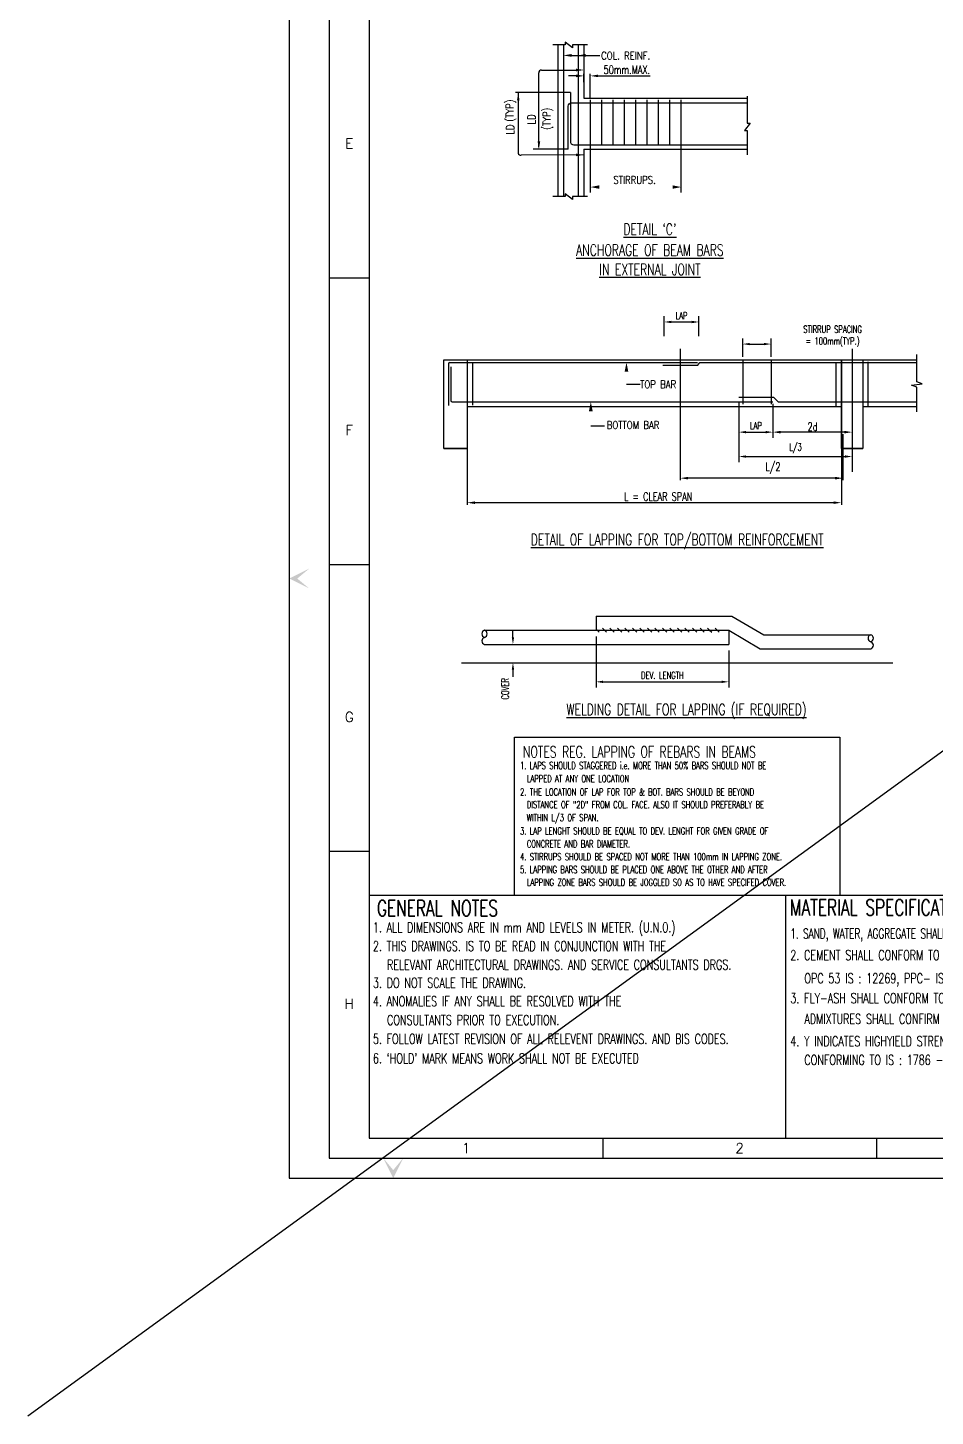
# Model space of a CAD drawing. Extents: x 489124 to 794428, y -356295 to -29813.
# Drawn here: x 502280 to 534331, y -270234 to -221172 of the extents above; entities that cross this region are included whole.
import ezdxf
from ezdxf.enums import TextEntityAlignment as Align
from ezdxf.lldxf.tags import DXFTag

# ---------------------------------------------------------------- set-up
doc = ezdxf.new("R2010")
doc.units = 0
doc.header["$LTSCALE"] = 500
doc.header["$MEASUREMENT"] = 0
doc.layers.get('DEFPOINTS').update_dxf_attribs({"color": 4})
for name, color, linetype in [('08', 4, 'Continuous'), ('BEAM', 4, 'Continuous'), ('BRAKE LINE', 8, 'Continuous'), ('CEN', 8, 'CENTER'), ('DIM', 5, 'Continuous'), ('DIM1', 5, 'Continuous'), ('HACTH', 9, 'Continuous'), ('LINK', 2, 'Continuous'), ('notes', 1, 'Continuous'), ('PNA', 10, 'Continuous'), ('reinf', 6, 'Continuous'), ('REINFORCEMENT', 6, 'Continuous'), ('S-DIM-1', 5, 'Continuous'), ('ST', 6, 'Continuous'), ('STIRRUPS', 2, 'Continuous'), ('TXT', 4, 'Continuous')]:
    doc.layers.add(name, color=color, linetype=linetype)
doc.layers.add('HEADING-TXT', color=1, linetype='Continuous', lineweight=25)
doc.styles.add('ROMANS', font='r.shx', dxfattribs={"width": 0.7, "bigfont": 'bigfont.shx'})
doc.styles.add('ROMENT', font='r.shx', dxfattribs={"bigfont": 'bigfont.shx'})
tags = doc.linetypes.add('CENTER', pattern=[2, 1.25, -0.25, 0.25, -0.25]).pattern_tags.tags
tags[10:11] = [DXFTag(74, 4), DXFTag(75, 0), DXFTag(340, '0'), DXFTag(46, 1.0), DXFTag(50, 0.0), DXFTag(44, 0.0), DXFTag(45, 0.0)]
tags[8:9] = [DXFTag(74, 4), DXFTag(75, 0), DXFTag(340, '0'), DXFTag(46, 1.0), DXFTag(50, 0.0), DXFTag(44, 0.0), DXFTag(45, 0.0)]
tags[6:7] = [DXFTag(74, 4), DXFTag(75, 0), DXFTag(340, '0'), DXFTag(46, 1.0), DXFTag(50, 0.0), DXFTag(44, 0.0), DXFTag(45, 0.0)]
tags[4:5] = [DXFTag(74, 4), DXFTag(75, 0), DXFTag(340, '0'), DXFTag(46, 1.0), DXFTag(50, 0.0), DXFTag(44, 0.0), DXFTag(45, 0.0)]
doc.dimstyles.new('Copy of INT2TIMES', dxfattribs={"dimtxt": 300, "dimasz": 275, "dimexe": 75, "dimexo": 75, "dimgap": 40, "dimtad": 1, "dimdec": 0, "dimlfac": 0.5, "dimrnd": 5, "dimzin": 0, "dimdsep": 46, "dimtxsty": 'ROMANS', "dimcen": -1, "dimclrd": 5, "dimclre": 5, "dimclrt": 4, "dimadec": 0, "dimazin": 0, "dimtfac": 1, "dimtdec": 0, "dimtix": 1, "dimtofl": 0, "dimtmove": 2, "dimatfit": 3, "dimfxl": 0, "dimtolj": 1, "dimtzin": 0, "dimarcsym": 0})
doc.dimstyles.new('dim100', dxfattribs={"dimtxt": 250, "dimasz": 250, "dimexe": 200, "dimexo": 200, "dimgap": 100, "dimtad": 1, "dimdec": 0, "dimzin": 0, "dimdsep": 46, "dimtxsty": 'ROMANS', "dimcen": 0, "dimclrd": 5, "dimclre": 5, "dimclrt": 4, "dimadec": 0, "dimazin": 0, "dimtfac": 1, "dimtdec": 0, "dimtix": 1, "dimtofl": 0, "dimtmove": 2, "dimatfit": 3, "dimfxl": 0, "dimtolj": 1, "dimtzin": 0, "dimlwd": -1, "dimlwe": -1, "dimarcsym": 0})

# ---------------------------------------------------------------- blocks, each defined once
blk = doc.blocks.new('FOLDER')
at = {"layer": 'PNA'}
for points in [[(-1250, 2500), (0, 0), (0, 1000)], [(1250, 2500), (0, 0), (0, 1000)]]:
    blk.add_solid(points, dxfattribs=at)
blk = doc.blocks.new('A1')
at = {"color": 1}
blk.add_line((81794, 6959), (1969, 6959), dxfattribs=at)
at = {"flags": 128}
blk.add_lwpolyline([(0, 0), (82779, 0), (82779, 58231), (0, 58231)], close=True, dxfattribs=at)
at = {"layer": 'PNA'}
for p, q in [((984, 22171), (1969, 22171)), ((984, 15109), (1969, 15109)), ((984, 8047), (1969, 8047)), ((7718, 984), (7718, 492)), ((14453, 984), (14453, 492))]:
    blk.add_line(p, q, dxfattribs=at)
at = {"layer": 'PNA', "color": 1}
for points in [[(984, 492), (82287, 492), (82287, 57739), (984, 57739)], [(1969, 984), (81794, 984), (81794, 57247), (1969, 57247)]]:
    blk.add_lwpolyline(points, close=True, dxfattribs=at)
at = {"layer": 'PNA', "xscale": 0.196857838483993, "yscale": 0.196857838483993, "zscale": 0.196857838483993, "rotation": 270}
blk.add_blockref('FOLDER', (0, 14764), dxfattribs=at)
at = {"layer": 'PNA', "xscale": 0.1968578388914466, "yscale": 0.1968578388914466, "zscale": 0.1968578388914466}
blk.add_blockref('FOLDER', (2559, 0), dxfattribs=at)
at = {"layer": 'PNA', "style": 'ROMANS'}
for s, p in [('E', (1476, 25479)), ('F', (1476, 18417)), ('G', (1476, 11355)), ('H', (1476, 4292)), ('1', (4352, 738)), ('2', (11086, 738))]:
    blk.add_text(s, height=246, dxfattribs=at).set_placement(p, align=Align.MIDDLE)
blk = doc.blocks.new('*D811')
at = {"layer": 'DEFPOINTS', "color": 0, "ltscale": 2}
for p in [(521923, -223174), (522145, -222872), (522145, -223718)]:
    blk.add_point(p, dxfattribs=at)
at = {"layer": 'DIM', "color": 5, "lineweight": -2, "ltscale": 2}
for p, q in [((521648, -222872), (521373, -222872)), ((521923, -223099), (521923, -222797)), ((522145, -223643), (522145, -222797)), ((522420, -222872), (522695, -222872))]:
    blk.add_line(p, q, dxfattribs=at)
at = {"layer": 'DIM', "color": 5, "ltscale": 2}
for points in [[(521648, -222826), (521648, -222918), (521923, -222872)], [(522420, -222826), (522420, -222918), (522145, -222872)]]:
    blk.add_solid(points, dxfattribs=at)
at = {"layer": 'DIM', "color": 4, "ltscale": 2, "insert": (523438, -222654), "char_height": 300, "attachment_point": 5, "style": 'ROMANS'}
blk.add_mtext('\\A1;50mm.MAX.', dxfattribs=at)
blk = doc.blocks.new('*D685')
at = {"layer": 'DEFPOINTS', "color": 0, "ltscale": 2}
for p in [(517800, -235017), (531017, -235017), (517800, -237953)]:
    blk.add_point(p, dxfattribs=at)
at = {"layer": 'DIM', "color": 5, "lineweight": -2, "ltscale": 2}
for p, q in [((517800, -235092), (517800, -238028)), ((531017, -235092), (531017, -238028)), ((530742, -237953), (518075, -237953))]:
    blk.add_line(p, q, dxfattribs=at)
at = {"layer": 'DIM', "color": 5, "ltscale": 2}
for points in [[(518075, -237907), (518075, -237999), (517800, -237953)], [(530742, -237907), (530742, -237999), (531017, -237953)]]:
    blk.add_solid(points, dxfattribs=at)
at = {"layer": 'DIM', "color": 4, "ltscale": 2, "insert": (524544, -237738), "char_height": 300, "attachment_point": 5, "style": 'ROMANS'}
blk.add_mtext('\\A1;L = CLEAR SPAN', dxfattribs=at)
blk = doc.blocks.new('*D686')
at = {"layer": 'DEFPOINTS', "color": 0, "ltscale": 2}
for p in [(528598, -234391), (531398, -234556), (528598, -235460)]:
    blk.add_point(p, dxfattribs=at)
at = {"layer": 'DIM', "color": 5, "lineweight": -2, "ltscale": 2}
for p, q in [((528598, -234466), (528598, -235535)), ((531398, -234631), (531398, -235535)), ((531123, -235460), (528873, -235460))]:
    blk.add_line(p, q, dxfattribs=at)
at = {"layer": 'DIM', "color": 5, "ltscale": 2}
for points in [[(528873, -235414), (528873, -235506), (528598, -235460)], [(531123, -235414), (531123, -235506), (531398, -235460)]]:
    blk.add_solid(points, dxfattribs=at)
at = {"layer": 'DIM', "color": 4, "ltscale": 2, "insert": (529998, -235270), "char_height": 300, "attachment_point": 5, "style": 'ROMANS'}
blk.add_mtext('\\A1;2d', dxfattribs=at)
blk = doc.blocks.new('*D687')
at = {"layer": 'DEFPOINTS', "color": 0}
for p in [(527398, -234225), (528598, -234391), (528598, -235460)]:
    blk.add_point(p, dxfattribs=at)
at = {"layer": 'S-DIM-1', "color": 5}
for p, q in [((527398, -234425), (527398, -235660)), ((528598, -234591), (528598, -235660)), ((527648, -235460), (528348, -235460))]:
    blk.add_line(p, q, dxfattribs=at)
for points in [[(527648, -235419), (527648, -235502), (527398, -235460)], [(528348, -235419), (528348, -235502), (528598, -235460)]]:
    blk.add_solid(points, dxfattribs=at)
at = {"layer": 'S-DIM-1', "color": 4, "insert": (527998, -235235), "char_height": 250, "attachment_point": 5, "style": 'ROMANS'}
blk.add_mtext('\\A1;LAP', dxfattribs=at)
blk = doc.blocks.new('*D688')
at = {"layer": 'DEFPOINTS', "color": 0, "ltscale": 2}
for p in [(525327, -234556), (531069, -235452), (525327, -237087)]:
    blk.add_point(p, dxfattribs=at)
at = {"layer": 'DIM', "color": 5, "lineweight": -2, "ltscale": 2}
for p, q in [((525327, -234631), (525327, -237162)), ((531069, -235527), (531069, -237162)), ((530794, -237087), (525602, -237087))]:
    blk.add_line(p, q, dxfattribs=at)
at = {"layer": 'DIM', "color": 5, "ltscale": 2}
for points in [[(525602, -237041), (525602, -237133), (525327, -237087)], [(530794, -237041), (530794, -237133), (531069, -237087)]]:
    blk.add_solid(points, dxfattribs=at)
at = {"layer": 'DIM', "color": 4, "ltscale": 2, "insert": (528600, -236732), "char_height": 300, "attachment_point": 5, "style": 'ROMANS'}
blk.add_mtext('\\A1;L/2', dxfattribs=at)
blk = doc.blocks.new('*D689')
at = {"layer": 'DEFPOINTS', "color": 0}
for p in [(525984, -231568), (524757, -232271), (525984, -232271)]:
    blk.add_point(p, dxfattribs=at)
at = {"layer": 'TXT', "color": 5}
for p, q in [((524757, -232071), (524757, -231368)), ((525007, -231568), (525734, -231568)), ((525984, -232071), (525984, -231368))]:
    blk.add_line(p, q, dxfattribs=at)
for points in [[(525007, -231526), (525007, -231610), (524757, -231568)], [(525734, -231526), (525734, -231610), (525984, -231568)]]:
    blk.add_solid(points, dxfattribs=at)
at = {"layer": 'TXT', "color": 4, "insert": (525370, -231343), "char_height": 250, "attachment_point": 5, "style": 'ROMANS'}
blk.add_mtext('\\A1;LAP', dxfattribs=at)
blk = doc.blocks.new('*D690')
at = {"layer": 'DEFPOINTS', "color": 0}
for p in [(527398, -234425), (531398, -234425), (531398, -236322, 0)]:
    blk.add_point(p, dxfattribs=at)
at = {"layer": 'S-DIM-1', "color": 5}
for p, q in [((527398, -234625, 0), (527398, -236522, 0)), ((531398, -234625, 0), (531398, -236522, 0)), ((527648, -236322, 0), (531148, -236322, 0))]:
    blk.add_line(p, q, dxfattribs=at)
for points in [[(527648, -236281, 0), (527648, -236364, 0), (527398, -236322, 0)], [(531148, -236281, 0), (531148, -236364, 0), (531398, -236322, 0)]]:
    blk.add_solid(points, dxfattribs=at)
at = {"layer": 'S-DIM-1', "color": 4, "insert": (529398, -236032, 0), "char_height": 250, "attachment_point": 5, "style": 'ROMANS'}
blk.add_mtext('\\A1;L/3', dxfattribs=at)
blk = doc.blocks.new('*D691')
at = {"layer": 'DEFPOINTS', "color": 0}
for p in [(528533, -232348, 0), (527533, -232998), (528533, -232998)]:
    blk.add_point(p, dxfattribs=at)
at = {"layer": 'S-DIM-1', "color": 5}
for p, q in [((527533, -232798, 0), (527533, -232148, 0)), ((527783, -232348, 0), (528283, -232348, 0)), ((528533, -232798, 0), (528533, -232148, 0))]:
    blk.add_line(p, q, dxfattribs=at)
for points in [[(527783, -232307, 0), (527783, -232390, 0), (527533, -232348, 0)], [(528283, -232307, 0), (528283, -232390, 0), (528533, -232348, 0)]]:
    blk.add_solid(points, dxfattribs=at)
at = {"layer": 'S-DIM-1', "color": 4, "insert": (530707, -232073, 0), "char_height": 250, "attachment_point": 5, "style": 'ROMANS'}
blk.add_mtext('\\A1;STIRRUP SPACING\\P= 100mm(TYP.) ', dxfattribs=at)
blk = doc.blocks.new('*D692')
at = {"layer": 'DEFPOINTS', "color": 0}
for p in [(522351, -242479), (527038, -242979), (527038, -244283)]:
    blk.add_point(p, dxfattribs=at)
at = {"layer": 'S-DIM-1', "color": 5}
for p, q in [((522351, -242679), (522351, -244483)), ((527038, -243179), (527038, -244483)), ((522601, -244283), (526788, -244283))]:
    blk.add_line(p, q, dxfattribs=at)
for points in [[(522601, -244242), (522601, -244325), (522351, -244283)], [(526788, -244242), (526788, -244325), (527038, -244283)]]:
    blk.add_solid(points, dxfattribs=at)
at = {"layer": 'S-DIM-1', "color": 4, "insert": (524695, -244058), "char_height": 250, "attachment_point": 5, "style": 'ROMANS'}
blk.add_mtext('\\A1;DEV. LENGTH', dxfattribs=at)
blk = doc.blocks.new('*D693')
at = {"layer": 'DEFPOINTS', "color": 0}
for p in [(519416, -242962), (519416, -243608), (519416, -243608)]:
    blk.add_point(p, dxfattribs=at)
at = {"layer": 'S-DIM-1', "color": 5}
for p, q in [((519416, -242712), (519416, -242462)), ((519416, -243858), (519416, -244108))]:
    blk.add_line(p, q, dxfattribs=at)
for points in [[(519374, -242712), (519458, -242712), (519416, -242962)], [(519374, -243858), (519458, -243858), (519416, -243608)]]:
    blk.add_solid(points, dxfattribs=at)
at = {"layer": 'S-DIM-1', "color": 4, "insert": (519141, -244530), "char_height": 250, "attachment_point": 5, "rotation": 90, "style": 'ROMANS'}
blk.add_mtext('\\A1;COVER', dxfattribs=at)

msp = doc.modelspace()

# ---------------------------------------------------------------- hatches: boundary and pattern name
at = {"layer": 'HACTH'}
h = msp.add_hatch(dxfattribs=at)
h.set_pattern_fill('ANSI31', color=256, scale=1500, angle=90, style=0)
h.set_pattern_definition([(135, (1114711.85, -4047258.41), (-132.5825215, -132.5825215), [])])
h.paths.add_polyline_path([(522351.247, -242382.705), (522351.247, -242457.705), (526763.142, -242457.705), (526763.142, -242382.705)])
h.paths.add_polyline_path([(522351.247, -242457.705), (522351.247, -242532.705), (526768.747, -242532.705), (526768.747, -242457.705)])

# ---------------------------------------------------------------- linework, layer by layer
at = {"layer": '08'}
for p, q in [((516973.427, -232902.151), (533680.942, -232902.151)), ((517800.302, -232902.151), (517800.302, -236043.545)), ((531017.18, -232902.151), (531017.18, -236043.545)), ((531777.905, -232902.151), (531777.905, -236043.545)), ((517800.302, -234555.901), (531017.18, -234555.901)), ((531777.905, -234555.901), (533680.942, -234555.901)), ((516973.427, -236043.545), (517800.302, -236043.545)), ((531017.18, -236043.545), (531777.905, -236043.545))]:
    msp.add_line(p, q, dxfattribs=at)
at = {"layer": '08', "elevation": 0}
for points in [[(516973.427, -232902.151), (517800.302, -232902.151), (517800.302, -236043.545), (516973.427, -236043.545)], [(531017.18, -232902.151), (531777.905, -232902.151), (531777.905, -236043.545), (531017.18, -236043.545)]]:
    msp.add_lwpolyline(points, close=True, dxfattribs=at)
at = {"layer": 'BEAM'}
for p, q in [((521003.202, -221774.691), (521003.202, -227139.143)), ((521923.202, -221774.691), (521923.202, -223664.344)), ((521923.202, -223664.344), (527692.447, -223664.344)), ((521923.202, -225464.344), (527692.447, -225464.344)), ((521923.202, -225464.344), (521923.202, -227139.143)), ((517595.21, -243608.084), (532838.786, -243608.084))]:
    msp.add_line(p, q, dxfattribs=at)
at = {"layer": 'BRAKE LINE', "ltscale": 2, "elevation": 0}
for points in [[(522045.262, -221774.691), (521525.157, -221774.691), (521525.157, -221881.05), (521263.07, -221676.513), (521263.07, -221774.691), (520827.24, -221774.691)], [(527692.447, -223592.679), (527692.447, -224539.019), (527798.806, -224539.019), (527594.27, -224801.106), (527692.447, -224801.106), (527692.447, -225663.17)], [(522045.262, -227139.143), (521525.157, -227139.143), (521525.157, -227245.502), (521263.07, -227040.965), (521263.07, -227139.143), (520827.24, -227139.143)], [(533680.942, -234738.073), (533680.942, -233868.13), (533495.29, -233795.896), (533866.593, -233754.619), (533680.942, -233682.384), (533680.942, -232713.108)]]:
    msp.add_lwpolyline(points, dxfattribs=at)
at = {"layer": 'CEN'}
for p, q in [((525327.185, -232517.352), (525327.185, -236866.413)), ((531397.542, -232517.352), (531397.542, -236866.413))]:
    msp.add_line(p, q, dxfattribs=at)
at = {"layer": 'DEFPOINTS', "color": 0, "linetype": 'ByBlock'}
for p in [(521923.202, -223664.344), (521363.202, -225664.344)]:
    msp.add_point(p, dxfattribs=at)
at = {"layer": 'DIM'}
msp.add_line((634855, -173813.5), (502279.5, -270234), dxfattribs=at)
at = {"layer": 'DIM', "ltscale": 2}
for p, q in [((520427.898, -222664.386), (521723.202, -222664.386)), ((520332.944, -225392.643), (520327.898, -222764.386)), ((522644.999, -222871.845), (524262.271, -222871.845)), ((521443.202, -223464.344), (519509.007, -223464.344)), ((521363.202, -225463.344), (520127.818, -225463.344)), ((522144.999, -225334.226), (522144.999, -226992.536)), ((525344.999, -225334.226), (525344.999, -226992.536)), ((523907.574, -233776.015), (523426.188, -233776.015)), ((522647.635, -235251.455), (522166.249, -235251.455))]:
    msp.add_line(p, q, dxfattribs=at)
at = {"layer": 'DIM', "ltscale": 2, "elevation": 0}
for points in [[(521489.995, -222149.288), (521884.985, -222149.288)], [(521979.585, -222149.288), (522490.442, -222149.288)]]:
    msp.add_lwpolyline(points, dxfattribs=at)
at = {"layer": 'DIM', "ltscale": 2, "elevation": 0, "flags": 128}
for points in [[(525053.982, -226800.061, 122.425, 0, 0), (525359.843, -226800.061, 0, 0, 0), (524983.677, -226800.061, 0, 0, 0), (522158.117, -226800.061, 0, 122.425, 0), (522463.978, -226800.061, 0, 0, 0)], [(523426.188, -233776.015, 0, 0, 0), (523426.188, -232997.526, 0, 132.3, 0), (523426.188, -233328.056, 132.3, 132.3, 0)], [(522166.249, -235251.455, 0, 0, 0), (522166.249, -234390.526, 0, 132.3, 0), (522166.249, -234721.056, 132.3, 132.3, 0)]]:
    msp.add_lwpolyline(points, format="xyseb", dxfattribs=at)
at = {"layer": 'DIM', "ltscale": 2}
for centre, radius, start, end in [((520427.898, -222764.386), 100, 90, 180), ((519690.048, -225586.713), 89.64, 191.2281898, 284.0600868)]:
    msp.add_arc(centre, radius, start, end, dxfattribs=at)
for points in [[(521489.995, -222199.288), (521189.995, -222149.288), (521489.995, -222099.288)], [(521979.585, -222199.288), (521723.202, -222149.288), (521979.585, -222099.288)], [(521648.202, -222618.553), (521923.202, -222664.386), (521648.202, -222710.219)], [(520378.777, -225188.344), (520332.944, -225463.344), (520287.111, -225188.344)]]:
    msp.add_solid(points, dxfattribs=at)
at = {"layer": 'DIM1', "color": 7}
msp.add_line((529059.644, -260405.693), (529059.644, -251832.468), dxfattribs=at)
at = {"layer": 'LINK'}
for p, q in [((517984.993, -233000.06), (517984.993, -234507.394)), ((527533.455, -232944.86), (527533.455, -234473.768)), ((528533.455, -232944.86), (528533.455, -234473.768)), ((530818.462, -232994.773), (530818.462, -234555.901)), ((531950.921, -232980.528), (531950.921, -234555.901))]:
    msp.add_line(p, q, dxfattribs=at)
at = {"layer": 'reinf'}
for p, q in [((522351.247, -241962.153), (522351.247, -242478.679)), ((522351.247, -241962.153), (527143.65, -241962.153)), ((527143.65, -241962.153), (528277.569, -242616.821)), ((518409.969, -242462.153), (527038.299, -242462.153)), ((527038.299, -242462.153), (527038.299, -242962.153)), ((527038.299, -242462.153), (528143.595, -243116.821)), ((528277.569, -242616.821), (532053.067, -242616.821)), ((518409.969, -242962.153), (527038.299, -242962.153)), ((528143.595, -243116.821), (532053.067, -243116.821))]:
    msp.add_line(p, q, dxfattribs=at)
for centre, start, end in [((518447.42, -242587.153), 106.6786234, 253.3213766), ((518447.42, -242837.153), 106.6786234, 253.3213766), ((518372.518, -242587.153), 286.6786234, 73.3213766), ((532090.518, -242741.821), 106.6786234, 253.3213766), ((532015.616, -242741.821), 286.6786234, 73.3213766), ((532015.616, -242991.821), 286.6786234, 73.3213766)]:
    msp.add_arc(centre, 130.49, start, end, dxfattribs=at)
at = {"layer": 'REINFORCEMENT', "linetype": 'Continuous'}
for p, q in [((521203.202, -221774.691), (521203.202, -227139.143)), ((521723.202, -221774.691), (521723.202, -227139.143))]:
    msp.add_line(p, q, dxfattribs=at)
at = {"layer": 'REINFORCEMENT', "linetype": 'Continuous', "elevation": 0}
for points in [[(521443.202, -223464.344), (521443.202, -225184.344, 0.414213562), (521563.202, -225304.344), (527692.447, -225304.344)], [(521363.202, -225463.344), (521363.202, -223944.344, -0.414213562), (521483.202, -223824.344), (527692.447, -223824.344)]]:
    msp.add_lwpolyline(points, format="xyb", dxfattribs=at)
at = {"layer": 'S-DIM-1'}
msp.add_lwpolyline([(519475.289, -246241.849), (530958.707, -246241.849), (530958.707, -251832.468), (519475.289, -251832.468)], close=True, dxfattribs=at)
at = {"layer": 'ST'}
for p, q in [((517188.802, -232997.526), (525937.959, -232997.526)), ((525940.666, -233092.901), (526022.959, -232997.526)), ((526022.959, -232997.526), (533680.942, -232997.526)), ((517138.802, -233047.526), (517138.802, -234521.397)), ((517221.49, -233151.224), (517221.49, -234340.526)), ((524713.703, -233092.901), (525940.666, -233092.901)), ((517271.49, -234390.526), (519867.49, -234390.526)), ((517800.302, -234390.526), (528597.542, -234390.526)), ((527397.542, -234225.151), (528624.505, -234225.151)), ((528788.91, -234390.526), (533680.942, -234390.526))]:
    msp.add_line(p, q, dxfattribs=at)
at = {"layer": 'ST', "elevation": 0}
msp.add_lwpolyline([(528788.91, -234390.526), (528624.505, -234225.151)], dxfattribs=at)
at = {"layer": 'ST'}
for centre, start, end in [((517188.802, -233047.526), 90, 180), ((517271.49, -234340.526), 180, 270)]:
    msp.add_arc(centre, 50, start, end, dxfattribs=at)
at = {"layer": 'STIRRUPS'}
for p, q in [((522144.999, -223717.565), (522144.999, -225334.226)), ((522544.999, -223717.565), (522544.999, -225334.226)), ((522944.999, -223717.565), (522944.999, -225334.226)), ((523344.999, -223717.565), (523344.999, -225334.226)), ((523744.999, -223717.565), (523744.999, -225334.226)), ((524144.999, -223717.565), (524144.999, -225334.226)), ((524544.999, -223717.565), (524544.999, -225334.226)), ((524944.999, -223717.565), (524944.999, -225334.226)), ((525344.999, -223717.565), (525344.999, -225334.226))]:
    msp.add_line(p, q, dxfattribs=at)

# ---------------------------------------------------------------- block references
at = {"xscale": 1.434849416022188, "yscale": 1.434849416022188, "zscale": 1.434849416022188}
msp.add_blockref('A1', (511515.5, -261818), dxfattribs=at)

# ---------------------------------------------------------------- texts
at = {"layer": 'HEADING-TXT', "color": 6, "style": 'ROMANS', "width": 0.7}
for s, p in [("%%UDETAIL `C'", (524252.925, -228292.226)), ('%%UANCHORAGE OF BEAM BARS', (524252.925, -229027.948)), ('%%UIN EXTERNAL JOINT', (524252.925, -229709.662)), ('%%UDETAIL OF LAPPING FOR TOP/BOTTOM REINFORCEMENT', (525216.998, -239259.206)), ('%%UWELDING DETAIL FOR LAPPING (IF REQUIRED)', (525547.877, -245262.07))]:
    msp.add_text(s, height=400, dxfattribs=at).set_placement(p, align=Align.MIDDLE_CENTER)
for s, height, p in [('NOTES REG. LAPPING OF REBARS IN BEAMS', 400, (519768.857, -246960.861)), ('GENERAL NOTES', 565.4579, (514613.609, -252563.863)), ('MATERIAL SPECIFICATIONS', 565.4579, (529202.423, -252539.831))]:
    msp.add_text(s, height=height, dxfattribs=at).set_placement(p)
at = {"layer": 'notes', "color": 4, "style": 'ROMANS'}
for s, height, width, p in [('1. LAPS SHOULD STAGGERED i.e. MORE THAN 50%%% BARS SHOULD NOT BE ', 250, 0.7, (519666.529, -247365.372)), ('  LAPPED AT ANY ONE LOCATION', 250, 0.7, (519666.529, -247833.614)), ('2. THE LOCATION OF LAP FOR TOP & BOT. BARS SHOULD BE BEYOND ', 250, 0.7, (519666.529, -248300.048)), ('  DISTANCE OF "2D" FROM COL. FACE. ALSO IT SHOULD PREFERABLY BE ', 250, 0.7, (519666.529, -248752.084)), ('  WITHIN L/3 OF SPAN.', 250, 0.7, (519666.529, -249211.722)), ('3. LAP LENGHT SHOULD BE EQUAL TO DEV. LENGHT FOR GIVEN GRADE OF ', 250, 0.7, (519666.529, -249681.867)), ('  CONCRETE AND BAR DIAMETER.', 250, 0.7, (519666.529, -250133.903)), ('4. STIRRUPS SHOULD BE SPACED NOT MORE THAN 100mm IN LAPPING ZONE.', 250, 0.7, (519666.529, -250582.093)), ('5. LAPPING BARS SHOULD BE PLACED ONE ABOVE THE OTHER AND AFTER ', 250, 0.7, (519666.529, -251040.857)), ('  LAPPING ZONE BARS SHOULD BE JOGGLED SO AS TO HAVE SPECIFED COVER.', 250, 0.7, (519666.529, -251492.893)), ('1. ALL DIMENSIONS ARE IN mm AND LEVELS IN METER. (U.N.0.)', 353.41119, 0.7, (514468.954, -253135.698)), ('1. SAND, WATER, AGGREGATE SHALL CONFIRM TO IS456-2000', 353.41119, 0.65, (529213.343, -253356.918)), ('2. THIS DRAWINGS. IS TO BE READ IN CONJUNCTION WITH THE', 353.41119, 0.7, (514468.954, -253797.626)), ('RELEVANT ARCHITECTURAL DRAWINGS. AND SERVICE CONSULTANTS DRGS.', 353.41119, 0.7, (514967.43, -254456.997)), ('2. CEMENT SHALL CONFORM TO OPC 43 IS : 8112,', 353.41119, 0.7, (529213.343, -254117.459)), ('OPC 53 IS : 12269, PPC- IS:1489, PSC- IS:455  ', 353.41119, 0.7, (529710.628, -254936.666)), ('3. DO NOT SCALE THE DRAWING. ', 353.41119, 0.7, (514468.954, -255096.016)), ('4. ANOMALIES IF ANY SHALL BE RESOLVED WITH THE', 353.41119, 0.7, (514468.954, -255745.78)), ('3. FLY-ASH SHALL CONFORM TO IS : 3812 AND CHEMICAL ', 353.41119, 0.7, (529213.343, -255638.541)), ('CONSULTANTS PRIOR TO EXECUTION.', 353.41119, 0.7, (514967.43, -256410.398)), ('ADMIXTURES SHALL CONFIRM TO IS : 9103', 353.41119, 0.7, (529710.628, -256372.222)), ('5. FOLLOW LATEST REVISION OF ALL RELEVENT DRAWINGS. AND BIS CODES.', 353.41119, 0.7, (514468.954, -257077.226)), ('4. Y INDICATES HIGHYIELD STRENGTH DEFORMED BARS', 353.41119, 0.7, (529213.343, -257159.622)), ("6. `HOLD' MARK MEANS WORK SHALL NOT BE EXECUTED", 353.41119, 0.7, (514468.954, -257766.835)), ('CONFORMING TO IS : 1786 - Fe 500', 353.41119, 0.7, (529710.628, -257819.795))]:
    msp.add_text(s, height=height, dxfattribs=dict(at, width=width)).set_placement(p)
at = {"layer": 'TXT', "style": 'ROMENT', "width": 0.8}
for s, p in [('COL. REINF.', (522531.068, -222296.664)), ('TOP BAR', (523907.574, -233910.138)), ('BOTTOM BAR', (522730.165, -235348.784))]:
    msp.add_text(s, height=275, dxfattribs=at).set_placement(p)
for s, p in [('(TYP)', (519437.318, -224490.892)), ('(TYP)', (520742.172, -224779.122)), ('LD', (519454.449, -224947.76)), ('LD', (520207.306, -224587.524))]:
    msp.add_text(s, height=275, rotation=90, dxfattribs=at).set_placement(p)
msp.add_text('STIRRUPS. ', height=275, dxfattribs=at).set_placement((523787.013, -226547.498), align=Align.MIDDLE)

# ---------------------------------------------------------------- dimensions: what is measured, and where the dimension line sits
at = {"layer": 'DIM', "ltscale": 2}
dim = msp.add_linear_dim(base=(522144.999, -222871.845), p1=(521923.202, -223173.735), p2=(522144.999, -223717.565), text='50mm.MAX.', dimstyle='Copy of INT2TIMES', dxfattribs=at)
dim.commit()
dim.dimension.update_dxf_attribs({"geometry": '*D811', "text_midpoint": (523437.816, -222653.845), "dimtype": 160})
dim = msp.add_linear_dim(base=(528597.542, -235460.213), p1=(531397.542, -234555.901), p2=(528597.542, -234390.526), angle=180, text='2d', dimstyle='Copy of INT2TIMES', dxfattribs=at)
dim.commit()
dim.dimension.update_dxf_attribs({"geometry": '*D686', "text_midpoint": (529997.542, -235270.213)})
for base, p1, p2, text, picture, middle in [((525327.185, -237086.689), (531069.112, -235451.736), (525327.185, -234555.901), 'L/2', '*D688', (528600.081, -236732.338)), ((517800.302, -237952.739), (531017.18, -235017.087), (517800.302, -235017.087), 'L = CLEAR SPAN', '*D685', (524543.669, -237737.739))]:
    dim = msp.add_linear_dim(base=base, p1=p1, p2=p2, angle=180, text=text, dimstyle='Copy of INT2TIMES', dxfattribs=at)
    dim.commit()
    dim.dimension.update_dxf_attribs({"geometry": picture, "text_midpoint": middle, "dimtype": 160})
at = {"layer": 'S-DIM-1'}
dim = msp.add_linear_dim(base=(528533.455, -232348.499, 0), p1=(527533.455, -232997.526), p2=(528533.455, -232997.526), text='STIRRUP SPACING\\P= 100mm(TYP.) ', dimstyle='dim100', override={"dimarcsym": 1}, dxfattribs=at)
dim.commit()
dim.dimension.update_dxf_attribs({"geometry": '*D691', "text_midpoint": (530706.877, -232073.499, 0), "dimtype": 160})
for base, p1, p2, text, override, picture, middle in [((528597.542, -235460.213), (527397.542, -234225.151), (528597.542, -234390.526), 'LAP', {"dimarcsym": 1}, '*D687', (527997.542, -235235.213)), ((531397.542, -236322.388, 0), (527397.542, -234425.151), (531397.542, -234425.151), 'L/3', {"dimarcsym": 1}, '*D690', (529397.542, -236031.911, 0)), ((527038.299, -244283.285), (522351.247, -242478.679), (527038.299, -242978.679), 'DEV. LENGTH', {"dimfxl": 60, "dimarcsym": 1}, '*D692', (524694.773, -244058.285))]:
    dim = msp.add_linear_dim(base=base, p1=p1, p2=p2, text=text, dimstyle='dim100', override=override, dxfattribs=at)
    dim.commit()
    dim.dimension.update_dxf_attribs({"geometry": picture, "text_midpoint": middle})
dim = msp.add_linear_dim(base=(519415.887, -243608.084), p1=(519415.887, -242962.153), p2=(519415.887, -243608.084), angle=90, text='COVER', dimstyle='dim100', override={"dimarcsym": 1}, dxfattribs=at)
dim.commit()
dim.dimension.update_dxf_attribs({"geometry": '*D693', "text_midpoint": (519140.887, -244530.008), "dimtype": 160})
at = {"layer": 'TXT'}
dim = msp.add_linear_dim(base=(525983.97, -231567.934), p1=(524757.008, -232270.966), p2=(525983.97, -232270.966), text='LAP', dimstyle='dim100', override={"dimarcsym": 1}, dxfattribs=at)
dim.commit()
dim.dimension.update_dxf_attribs({"geometry": '*D689', "text_midpoint": (525370.489, -231342.934)})

# ---------------------------------------------------------------- leaders
at = {"layer": 'DIM', "ltscale": 2}
for points in [[(519604.538, -223463.667), (519602.124, -225604.167)], [(521923.202, -225664.235), (519711.825, -225673.667)]]:
    msp.add_leader(points, dimstyle='Copy of INT2TIMES', dxfattribs=at)

doc.saveas('drawing.dxf')
